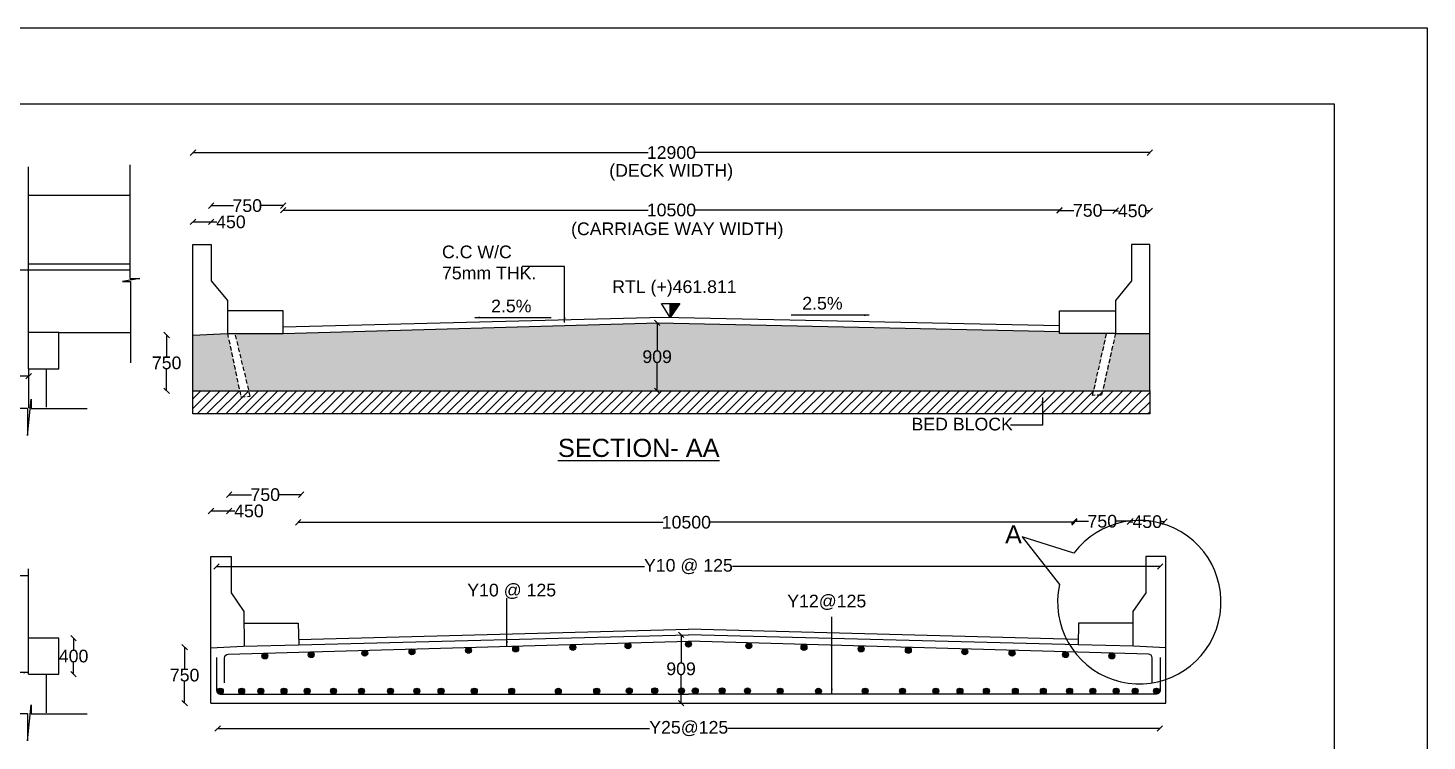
# Model space of a CAD drawing. Header units: millimetres. Extents: x 5124 to 3010519, y 2311 to 45946787.
# Drawn here: x 2963853 to 3002491, y 45927102 to 45946787 of the extents above; entities that cross this region are included whole.
import ezdxf

# ---------------------------------------------------------------- set-up
doc = ezdxf.new("R2010")
doc.units = ezdxf.units.MM
doc.header["$MEASUREMENT"] = 0
doc.linetypes.add('ACAD_ISO10W100', pattern=[18, 12, -3, 0, -3])
for name, color, linetype in [('DIMENSION', 7, 'Continuous'), ('DRAWING', 7, 'Continuous'), ('TEXT', 7, 'Continuous')]:
    doc.layers.add(name, color=color, linetype=linetype)
doc.styles.get("Standard").update_dxf_attribs({"font": 'arial.ttf'})
doc.dimstyles.get("Standard").update_dxf_attribs({"dimtxt": 350, "dimasz": 150, "dimexe": 0.18, "dimexo": 0.0625, "dimgap": 0.09, "dimtad": 0, "dimtih": 1, "dimtoh": 1, "dimdec": 0, "dimzin": 0, "dimdsep": 46, "dimtxsty": 'Standard', "dimblk": 'OBLIQUE', "dimcen": 0.09, "dimse1": 1, "dimse2": 1, "dimadec": 0, "dimazin": 0, "dimtfac": 1, "dimtdec": 0, "dimtofl": 0, "dimtmove": 0, "dimatfit": 3, "dimfxl": 1, "dimtolj": 1, "dimtzin": 0, "dimarcsym": 0})
picture_1 = doc.add_image_def('image1.jpg', size_in_pixel=(4930, 3337))

# ---------------------------------------------------------------- blocks, each defined once
blk = doc.blocks.new('_Oblique')
at = {"color": 0, "linetype": 'ByBlock', "lineweight": -2}
blk.add_line((-0.5, -0.5), (0.5, 0.5), dxfattribs=at)
blk = doc.blocks.new('*D73')
at = {"layer": 'Defpoints', "color": 0}
for p in [(2942602, 45937334), (2963871, 45937334), (2963871, 45937174)]:
    blk.add_point(p, dxfattribs=at)
at = {"layer": 'DIMENSION', "color": 0, "lineweight": -2}
for p, q in [((2942602, 45937174), (2952595, 45937174)), ((2963871, 45937174), (2953878, 45937174))]:
    blk.add_line(p, q, dxfattribs=at)
at = {"layer": 'DIMENSION', "color": 0, "lineweight": -2, "xscale": 150, "yscale": 150, "zscale": 150, "rotation": 180}
blk.add_blockref('_Oblique', (2942602, 45937174), dxfattribs=at)
at = {"layer": 'DIMENSION', "color": 0, "lineweight": -2, "xscale": 150, "yscale": 150, "zscale": 150}
blk.add_blockref('_Oblique', (2963871, 45937174), dxfattribs=at)
at = {"layer": 'DIMENSION', "color": 0, "insert": (2953237, 45937174), "char_height": 350, "attachment_point": 5}
blk.add_mtext('\\A1;10400', dxfattribs=at)
blk = doc.blocks.new('*D74')
at = {"layer": 'Defpoints', "color": 0}
for p in [(2968915, 45941432), (2968411, 45940813), (2968915, 45940813)]:
    blk.add_point(p, dxfattribs=at)
at = {"layer": 'DIMENSION', "color": 0, "lineweight": -2}
for p, q in [((2968411, 45941432), (2968915, 45941432)), ((2968915, 45941432), (2969065, 45941432))]:
    blk.add_line(p, q, dxfattribs=at)
at = {"layer": 'DIMENSION', "color": 0, "lineweight": -2, "xscale": 150, "yscale": 150, "zscale": 150, "rotation": 180}
blk.add_blockref('_Oblique', (2968411, 45941432), dxfattribs=at)
at = {"layer": 'DIMENSION', "color": 0, "lineweight": -2, "xscale": 150, "yscale": 150, "zscale": 150}
blk.add_blockref('_Oblique', (2968915, 45941432), dxfattribs=at)
at = {"layer": 'DIMENSION', "color": 0, "insert": (2969458, 45941432), "char_height": 350, "attachment_point": 5}
blk.add_mtext('\\A1;450', dxfattribs=at)
blk = doc.blocks.new('*D75')
at = {"layer": 'Defpoints', "color": 0}
for p in [(2970904, 45941882), (2968915, 45941432), (2970904, 45941432)]:
    blk.add_point(p, dxfattribs=at)
at = {"layer": 'DIMENSION', "color": 0, "lineweight": -2}
for p, q in [((2968915, 45941882), (2969525, 45941882)), ((2970904, 45941882), (2970294, 45941882))]:
    blk.add_line(p, q, dxfattribs=at)
at = {"layer": 'DIMENSION', "color": 0, "lineweight": -2, "xscale": 150, "yscale": 150, "zscale": 150, "rotation": 180}
blk.add_blockref('_Oblique', (2968915, 45941882), dxfattribs=at)
at = {"layer": 'DIMENSION', "color": 0, "lineweight": -2, "xscale": 150, "yscale": 150, "zscale": 150}
blk.add_blockref('_Oblique', (2970904, 45941882), dxfattribs=at)
at = {"layer": 'DIMENSION', "color": 0, "insert": (2969910, 45941882), "char_height": 350, "attachment_point": 5}
blk.add_mtext('\\A1;750', dxfattribs=at)
blk = doc.blocks.new('*D76')
at = {"layer": 'Defpoints', "color": 0}
for p in [(2970904, 45941882), (2992343, 45941882), (2992343, 45941760)]:
    blk.add_point(p, dxfattribs=at)
at = {"layer": 'DIMENSION', "color": 0, "lineweight": -2}
for p, q in [((2970904, 45941760), (2980982, 45941760)), ((2992343, 45941760), (2982265, 45941760))]:
    blk.add_line(p, q, dxfattribs=at)
at = {"layer": 'DIMENSION', "color": 0, "lineweight": -2, "xscale": 150, "yscale": 150, "zscale": 150, "rotation": 180}
blk.add_blockref('_Oblique', (2970904, 45941760), dxfattribs=at)
at = {"layer": 'DIMENSION', "color": 0, "lineweight": -2, "xscale": 150, "yscale": 150, "zscale": 150}
blk.add_blockref('_Oblique', (2992343, 45941760), dxfattribs=at)
at = {"layer": 'DIMENSION', "color": 0, "insert": (2981624, 45941760), "char_height": 350, "attachment_point": 5}
blk.add_mtext('\\A1;10500', dxfattribs=at)
blk = doc.blocks.new('*D77')
at = {"layer": 'Defpoints', "color": 0}
for p in [(2992343, 45941760), (2993896, 45941760), (2993896, 45941749)]:
    blk.add_point(p, dxfattribs=at)
at = {"layer": 'DIMENSION', "color": 0, "lineweight": -2}
for p, q in [((2992343, 45941749), (2992735, 45941749)), ((2993896, 45941749), (2993504, 45941749))]:
    blk.add_line(p, q, dxfattribs=at)
at = {"layer": 'DIMENSION', "color": 0, "lineweight": -2, "xscale": 150, "yscale": 150, "zscale": 150, "rotation": 180}
blk.add_blockref('_Oblique', (2992343, 45941749), dxfattribs=at)
at = {"layer": 'DIMENSION', "color": 0, "lineweight": -2, "xscale": 150, "yscale": 150, "zscale": 150}
blk.add_blockref('_Oblique', (2993896, 45941749), dxfattribs=at)
at = {"layer": 'DIMENSION', "color": 0, "insert": (2993120, 45941749), "char_height": 350, "attachment_point": 5}
blk.add_mtext('\\A1;750', dxfattribs=at)
blk = doc.blocks.new('*D78')
at = {"layer": 'Defpoints', "color": 0}
for p in [(2993886, 45941739), (2994837, 45941739), (2994837, 45941737)]:
    blk.add_point(p, dxfattribs=at)
at = {"layer": 'DIMENSION', "color": 0, "lineweight": -2}
for p, q in [((2993886, 45941737), (2993968, 45941737)), ((2994837, 45941737), (2994754, 45941737))]:
    blk.add_line(p, q, dxfattribs=at)
at = {"layer": 'DIMENSION', "color": 0, "lineweight": -2, "xscale": 150, "yscale": 150, "zscale": 150, "rotation": 180}
blk.add_blockref('_Oblique', (2993886, 45941737), dxfattribs=at)
at = {"layer": 'DIMENSION', "color": 0, "lineweight": -2, "xscale": 150, "yscale": 150, "zscale": 150}
blk.add_blockref('_Oblique', (2994837, 45941737), dxfattribs=at)
at = {"layer": 'DIMENSION', "color": 0, "insert": (2994361, 45941737), "char_height": 350, "attachment_point": 5}
blk.add_mtext('\\A1;450', dxfattribs=at)
blk = doc.blocks.new('*D79')
at = {"layer": 'Defpoints', "color": 0}
for p in [(2994837, 45943346), (2968411, 45940813), (2994837, 45940813)]:
    blk.add_point(p, dxfattribs=at)
at = {"layer": 'DIMENSION', "color": 0, "lineweight": -2}
for p, q in [((2968411, 45943346), (2980982, 45943346)), ((2994837, 45943346), (2982265, 45943346))]:
    blk.add_line(p, q, dxfattribs=at)
at = {"layer": 'DIMENSION', "color": 0, "lineweight": -2, "xscale": 150, "yscale": 150, "zscale": 150, "rotation": 180}
blk.add_blockref('_Oblique', (2968411, 45943346), dxfattribs=at)
at = {"layer": 'DIMENSION', "color": 0, "lineweight": -2, "xscale": 150, "yscale": 150, "zscale": 150}
blk.add_blockref('_Oblique', (2994837, 45943346), dxfattribs=at)
at = {"layer": 'DIMENSION', "color": 0, "insert": (2981624, 45943346), "char_height": 350, "attachment_point": 5}
blk.add_mtext('\\A1;12900', dxfattribs=at)
blk = doc.blocks.new('*D80')
at = {"layer": 'Defpoints', "color": 0}
for p in [(2981229, 45938649), (2981262, 45938649), (2981271, 45936770)]:
    blk.add_point(p, dxfattribs=at)
at = {"layer": 'DIMENSION', "color": 0, "lineweight": -2}
for p, q in [((2981229, 45938649), (2981229, 45937889)), ((2981229, 45936770), (2981229, 45937531))]:
    blk.add_line(p, q, dxfattribs=at)
at = {"layer": 'DIMENSION', "color": 0, "lineweight": -2, "xscale": 150, "yscale": 150, "zscale": 150}
for p, rotation in [((2981229, 45938649), 90), ((2981229, 45936770), 270)]:
    blk.add_blockref('_Oblique', p, dxfattribs=dict(at, rotation=rotation))
at = {"layer": 'DIMENSION', "color": 0, "insert": (2981229, 45937710), "char_height": 350, "attachment_point": 5}
blk.add_mtext('\\A1;909', dxfattribs=at)
blk = doc.blocks.new('*D81')
at = {"layer": 'Defpoints', "color": 0}
for p in [(2967683, 45938310), (2968411, 45938310), (2968411, 45936770)]:
    blk.add_point(p, dxfattribs=at)
at = {"layer": 'DIMENSION', "color": 0, "lineweight": -2}
for p, q in [((2967683, 45938310), (2967683, 45937719)), ((2967683, 45936770), (2967683, 45937361))]:
    blk.add_line(p, q, dxfattribs=at)
at = {"layer": 'DIMENSION', "color": 0, "lineweight": -2, "xscale": 150, "yscale": 150, "zscale": 150}
for p, rotation in [((2967683, 45938310), 90), ((2967683, 45936770), 270)]:
    blk.add_blockref('_Oblique', p, dxfattribs=dict(at, rotation=rotation))
at = {"layer": 'DIMENSION', "color": 0, "insert": (2967683, 45937540), "char_height": 350, "attachment_point": 5}
blk.add_mtext('\\A1;750', dxfattribs=at)
blk = doc.blocks.new('*D83')
at = {"layer": 'Defpoints', "color": 0}
for p in [(2969412, 45933452), (2968908, 45932832), (2969412, 45932832)]:
    blk.add_point(p, dxfattribs=at)
at = {"layer": 'DIMENSION', "color": 0, "lineweight": -2}
for p, q in [((2968908, 45933452), (2969412, 45933452)), ((2969412, 45933452), (2969562, 45933452))]:
    blk.add_line(p, q, dxfattribs=at)
at = {"layer": 'DIMENSION', "color": 0, "lineweight": -2, "xscale": 150, "yscale": 150, "zscale": 150, "rotation": 180}
blk.add_blockref('_Oblique', (2968908, 45933452), dxfattribs=at)
at = {"layer": 'DIMENSION', "color": 0, "lineweight": -2, "xscale": 150, "yscale": 150, "zscale": 150}
blk.add_blockref('_Oblique', (2969412, 45933452), dxfattribs=at)
at = {"layer": 'DIMENSION', "color": 0, "insert": (2969956, 45933452), "char_height": 350, "attachment_point": 5}
blk.add_mtext('\\A1;450', dxfattribs=at)
blk = doc.blocks.new('*D82')
at = {"layer": 'Defpoints', "color": 0}
for p in [(2971401, 45933902), (2969412, 45933452), (2971401, 45933452)]:
    blk.add_point(p, dxfattribs=at)
at = {"layer": 'DIMENSION', "color": 0, "lineweight": -2}
for p, q in [((2969412, 45933902), (2970022, 45933902)), ((2971401, 45933902), (2970792, 45933902))]:
    blk.add_line(p, q, dxfattribs=at)
at = {"layer": 'DIMENSION', "color": 0, "lineweight": -2, "xscale": 150, "yscale": 150, "zscale": 150, "rotation": 180}
blk.add_blockref('_Oblique', (2969412, 45933902), dxfattribs=at)
at = {"layer": 'DIMENSION', "color": 0, "lineweight": -2, "xscale": 150, "yscale": 150, "zscale": 150}
blk.add_blockref('_Oblique', (2971401, 45933902), dxfattribs=at)
at = {"layer": 'DIMENSION', "color": 0, "insert": (2970407, 45933902), "char_height": 350, "attachment_point": 5}
blk.add_mtext('\\A1;750', dxfattribs=at)
blk = doc.blocks.new('*D84')
at = {"layer": 'Defpoints', "color": 0}
for p in [(2968180, 45929690), (2968908, 45929690), (2968908, 45928149)]:
    blk.add_point(p, dxfattribs=at)
at = {"layer": 'DIMENSION', "color": 0, "lineweight": -2}
for p, q in [((2968180, 45929690), (2968180, 45929098)), ((2968180, 45928149), (2968180, 45928741))]:
    blk.add_line(p, q, dxfattribs=at)
at = {"layer": 'DIMENSION', "color": 0, "lineweight": -2, "xscale": 150, "yscale": 150, "zscale": 150}
for p, rotation in [((2968180, 45929690), 90), ((2968180, 45928149), 270)]:
    blk.add_blockref('_Oblique', p, dxfattribs=dict(at, rotation=rotation))
at = {"layer": 'DIMENSION', "color": 0, "insert": (2968180, 45928919), "char_height": 350, "attachment_point": 5}
blk.add_mtext('\\A1;750', dxfattribs=at)
blk = doc.blocks.new('*D85')
at = {"layer": 'Defpoints', "color": 0}
for p in [(2971317, 45933262), (2992756, 45933262), (2992756, 45933140)]:
    blk.add_point(p, dxfattribs=at)
at = {"layer": 'DIMENSION', "color": 0, "lineweight": -2}
for p, q in [((2971317, 45933140), (2981395, 45933140)), ((2992756, 45933140), (2982678, 45933140))]:
    blk.add_line(p, q, dxfattribs=at)
at = {"layer": 'DIMENSION', "color": 0, "lineweight": -2, "xscale": 150, "yscale": 150, "zscale": 150, "rotation": 180}
blk.add_blockref('_Oblique', (2971317, 45933140), dxfattribs=at)
at = {"layer": 'DIMENSION', "color": 0, "lineweight": -2, "xscale": 150, "yscale": 150, "zscale": 150}
blk.add_blockref('_Oblique', (2992756, 45933140), dxfattribs=at)
at = {"layer": 'DIMENSION', "color": 0, "insert": (2982036, 45933140), "char_height": 350, "attachment_point": 5}
blk.add_mtext('\\A1;10500', dxfattribs=at)
blk = doc.blocks.new('*D86')
at = {"layer": 'Defpoints', "color": 0}
for p in [(2992746, 45933179), (2994299, 45933179), (2994299, 45933168)]:
    blk.add_point(p, dxfattribs=at)
at = {"layer": 'DIMENSION', "color": 0, "lineweight": -2}
for p, q in [((2992746, 45933168), (2993138, 45933168)), ((2994299, 45933168), (2993907, 45933168))]:
    blk.add_line(p, q, dxfattribs=at)
at = {"layer": 'DIMENSION', "color": 0, "lineweight": -2, "xscale": 150, "yscale": 150, "zscale": 150, "rotation": 180}
blk.add_blockref('_Oblique', (2992746, 45933168), dxfattribs=at)
at = {"layer": 'DIMENSION', "color": 0, "lineweight": -2, "xscale": 150, "yscale": 150, "zscale": 150}
blk.add_blockref('_Oblique', (2994299, 45933168), dxfattribs=at)
at = {"layer": 'DIMENSION', "color": 0, "insert": (2993523, 45933168), "char_height": 350, "attachment_point": 5}
blk.add_mtext('\\A1;750', dxfattribs=at)
blk = doc.blocks.new('*D87')
at = {"layer": 'Defpoints', "color": 0}
for p in [(2994289, 45933158), (2995239, 45933158), (2995239, 45933156)]:
    blk.add_point(p, dxfattribs=at)
at = {"layer": 'DIMENSION', "color": 0, "lineweight": -2}
for p, q in [((2994289, 45933156), (2994371, 45933156)), ((2995239, 45933156), (2995157, 45933156))]:
    blk.add_line(p, q, dxfattribs=at)
at = {"layer": 'DIMENSION', "color": 0, "lineweight": -2, "xscale": 150, "yscale": 150, "zscale": 150, "rotation": 180}
blk.add_blockref('_Oblique', (2994289, 45933156), dxfattribs=at)
at = {"layer": 'DIMENSION', "color": 0, "lineweight": -2, "xscale": 150, "yscale": 150, "zscale": 150}
blk.add_blockref('_Oblique', (2995239, 45933156), dxfattribs=at)
at = {"layer": 'DIMENSION', "color": 0, "insert": (2994764, 45933156), "char_height": 350, "attachment_point": 5}
blk.add_mtext('\\A1;450', dxfattribs=at)
blk = doc.blocks.new('*D88')
at = {"layer": 'Defpoints', "color": 0}
for p in [(2995122, 45931917), (2969063, 45929406), (2995122, 45929406)]:
    blk.add_point(p, dxfattribs=at)
at = {"layer": 'DIMENSION', "color": 0, "lineweight": -2}
for p, q in [((2969063, 45931917), (2980876, 45931917)), ((2995122, 45931917), (2983309, 45931917))]:
    blk.add_line(p, q, dxfattribs=at)
at = {"layer": 'DIMENSION', "color": 0, "lineweight": -2, "xscale": 150, "yscale": 150, "zscale": 150, "rotation": 180}
blk.add_blockref('_Oblique', (2969063, 45931917), dxfattribs=at)
at = {"layer": 'DIMENSION', "color": 0, "lineweight": -2, "xscale": 150, "yscale": 150, "zscale": 150}
blk.add_blockref('_Oblique', (2995122, 45931917), dxfattribs=at)
at = {"layer": 'DIMENSION', "color": 0, "insert": (2982093, 45931917), "char_height": 350, "attachment_point": 5}
blk.add_mtext('\\A1;Y10 @ 125', dxfattribs=at)
blk = doc.blocks.new('*D89')
at = {"layer": 'Defpoints', "color": 0}
for p in [(2982093, 45930036), (2981890, 45928149), (2982093, 45928149)]:
    blk.add_point(p, dxfattribs=at)
at = {"layer": 'DIMENSION', "color": 0, "lineweight": -2}
for p, q in [((2981890, 45930036), (2981890, 45929272)), ((2981890, 45928149), (2981890, 45928914))]:
    blk.add_line(p, q, dxfattribs=at)
at = {"layer": 'DIMENSION', "color": 0, "lineweight": -2, "xscale": 150, "yscale": 150, "zscale": 150}
for p, rotation in [((2981890, 45930036), 90), ((2981890, 45928149), 270)]:
    blk.add_blockref('_Oblique', p, dxfattribs=dict(at, rotation=rotation))
at = {"layer": 'DIMENSION', "color": 0, "insert": (2981890, 45929093), "char_height": 350, "attachment_point": 5}
blk.add_mtext('\\A1;909', dxfattribs=at)
blk = doc.blocks.new('*D90')
at = {"layer": 'Defpoints', "color": 0}
for p in [(2995111, 45927445), (2969092, 45927223), (2995111, 45927223)]:
    blk.add_point(p, dxfattribs=at)
at = {"layer": 'DIMENSION', "color": 0, "lineweight": -2}
for p, q in [((2969092, 45927445), (2981021, 45927445)), ((2995111, 45927445), (2983182, 45927445))]:
    blk.add_line(p, q, dxfattribs=at)
at = {"layer": 'DIMENSION', "color": 0, "lineweight": -2, "xscale": 150, "yscale": 150, "zscale": 150, "rotation": 180}
blk.add_blockref('_Oblique', (2969092, 45927445), dxfattribs=at)
at = {"layer": 'DIMENSION', "color": 0, "lineweight": -2, "xscale": 150, "yscale": 150, "zscale": 150}
blk.add_blockref('_Oblique', (2995111, 45927445), dxfattribs=at)
at = {"layer": 'DIMENSION', "color": 0, "insert": (2982102, 45927445), "char_height": 350, "attachment_point": 5}
blk.add_mtext('\\A1;Y25@125', dxfattribs=at)
blk = doc.blocks.new('*D103')
at = {"layer": 'Defpoints', "color": 0}
for p in [(2964706, 45929944), (2965113, 45929944), (2964706, 45928946)]:
    blk.add_point(p, dxfattribs=at)
at = {"layer": 'DIMENSION', "color": 0, "lineweight": -2}
for p, q in [((2965113, 45929944), (2965113, 45929624)), ((2965113, 45928946), (2965113, 45929267))]:
    blk.add_line(p, q, dxfattribs=at)
at = {"layer": 'DIMENSION', "color": 0, "lineweight": -2, "xscale": 150, "yscale": 150, "zscale": 150}
for p, rotation in [((2965113, 45929944), 90), ((2965113, 45928946), 270)]:
    blk.add_blockref('_Oblique', p, dxfattribs=dict(at, rotation=rotation))
at = {"layer": 'DIMENSION', "color": 0, "insert": (2965113, 45929445), "char_height": 350, "attachment_point": 5}
blk.add_mtext('\\A1;400', dxfattribs=at)

msp = doc.modelspace()

# ---------------------------------------------------------------- hatches: boundary and pattern name
at = {"layer": 'DRAWING'}
h = msp.add_hatch(dxfattribs=at)
h.set_pattern_fill('AR-CONC', color=256, style=0)
h.set_pattern_definition([(50, (0, 0), (7.172601826, -0.6275213498), [0.75, -8.25]), (355, (0, 0), (-1.3875133361, 7.521921337), [0.6, -6.6]), (100.4514, (0.598, -0.052), (5.7850938171, 6.8943954206), [0.6374019, -7.01142112]), (46.1842, (0, 2), (10.6724104863, -1.6551901433), [1.125, -12.375]), (96.6356, (0.889, 1.862), (9.3466270555, 9.741178709), [0.95610288, -10.51713]), (351.1842, (0, 2), (9.3466194513, 9.7411860093), [0.9, -9.9]), (21, (1, 1.5), (5.9690705212, -4.02618890665), [0.75, -8.25]), (326, (1, 1.5), (2.4331533192, 7.2515004505), [0.6, -6.6]), (71.4514, (1.4974, 1.1645), (8.4022262858, 3.2253049671), [0.6374019, -7.01142112]), (37.5, (0, 0), (0.12159855317, 3.32893853831), [0, -6.52, 0, -6.7, 0, -6.625]), (7.5, (0, 0), (2.63069537442, 3.94411711882), [0, -3.82, 0, -6.37, 0, -2.525]), (327.5, (-2.23, 0), (5.33822436172, -0.22554871734), [0, -2.5, 0, -7.8, 0, -10.35]), (317.5, (-3.23, 0), (5.83186169342, 1.0010498233), [0, -3.25, 0, -5.18, 0, -7.35])])
h.paths.add_polyline_path([(2993644.4, 45938355.5), (2992343.2, 45938355.5), (2992343.2, 45938403.4), (2981262.1, 45938649.5), (2970904.1, 45938355.5), (2969574, 45938355.5), (2969956.6, 45936770), (2993285.8, 45936770)])
h.paths.add_polyline_path([(2969360.9, 45938355.5), (2968410.7, 45938310.1), (2968410.7, 45936770), (2969699.9, 45936770)])
h.paths.add_polyline_path([(2994836.5, 45938355.5), (2993886.3, 45938355.5), (2993530.8, 45936770), (2994836.5, 45936770)])
h = msp.add_hatch(dxfattribs=at)
h.set_pattern_fill('AR-CONC', color=256, scale=100, style=0)
h.set_pattern_definition([(50, (0, 0), (717.2601826, -62.752135), [75, -825]), (355, (0, 0), (-138.751334, 752.192134), [60, -660]), (100.4514, (59.8, -5.2), (578.509382, 689.439542), [63.74019, -701.142112]), (46.1842, (0, 200), (1067.241049, -165.519014), [112.5, -1237.5]), (96.6356, (88.9, 186.2), (934.662706, 974.11787), [95.610288, -1051.713]), (351.1842, (0, 200), (934.661945, 974.1186), [90, -990]), (21, (100, 150), (596.907052, -402.618891), [75, -825]), (326, (100, 150), (243.315332, 725.150045), [60, -660]), (71.4514, (149.74, 116.45), (840.222629, 322.530497), [63.74019, -701.142112]), (37.5, (0, 0), (12.1598553, 332.8938538), [0, -652, 0, -670, 0, -662.5]), (7.5, (0, 0), (263.0695374, 394.411712), [0, -382, 0, -637, 0, -252.5]), (327.5, (-223, 0), (533.8224362, -22.5548717), [0, -250, 0, -780, 0, -1035]), (317.5, (-323, 0), (583.1861693, 100.1049823), [0, -325, 0, -518, 0, -735])])
h.paths.add_polyline_path([(2993644.4, 45938355.5), (2992343.2, 45938355.5), (2992343.2, 45938403.4), (2981262.1, 45938649.5), (2970904.1, 45938355.5), (2969574, 45938355.5), (2969956.6, 45936770), (2993285.8, 45936770)])
h.paths.add_polyline_path([(2994836.5, 45938355.5), (2993886.3, 45938355.5), (2993530.8, 45936770), (2994836.5, 45936770)])
h.paths.add_polyline_path([(2969360.9, 45938355.5), (2968410.7, 45938310.1), (2968410.7, 45936770), (2969699.9, 45936770)])
h = msp.add_hatch(dxfattribs=at)
h.set_pattern_fill('ANSI31', color=256, scale=1500, style=0)
h.paths.add_polyline_path([(2994836.5, 45936770), (2968410.7, 45936770), (2968410.7, 45936130), (2994836.5, 45936130)])
for points in [[(2977322.2, 45929723.9), (2977317.6, 45929723.8, 0.3979861), (2977240.4, 45929642.1, 1), (2977403.9, 45929642.1, 0.4142136)], [(2978900.5, 45929767.9), (2978896, 45929767.8, 0.3979861), (2978818.7, 45929686.1, 1), (2978982.3, 45929686.1, 0.4142136)], [(2980424.7, 45929810.4), (2980420.2, 45929810.2, 0.3979861), (2980342.9, 45929728.6, 1), (2980506.5, 45929728.6, 0.4142136)], [(2982092.6, 45929856.8), (2982088.1, 45929856.7, 0.3979861), (2982010.9, 45929775.1, 1), (2982174.4, 45929775.1, 0.4142136)], [(2982092.6, 45929856.8), (2982097.2, 45929856.7, -0.3979861), (2982174.4, 45929775.1, -1), (2982010.9, 45929775.1, -0.4142136)], [(2983760.5, 45929810.4), (2983765.1, 45929810.2, -0.3979861), (2983842.3, 45929728.6, -1), (2983678.8, 45929728.6, -0.4142136)], [(2985284.7, 45929767.9), (2985289.3, 45929767.8, -0.3979861), (2985366.5, 45929686.1, -1), (2985203, 45929686.1, -0.4142136)], [(2986863.1, 45929723.9), (2986867.6, 45929723.8, -0.3979861), (2986944.9, 45929642.1, -1), (2986781.3, 45929642.1, -0.4142136)], [(2970396.1, 45929530.9), (2970391.6, 45929530.8, 0.3979861), (2970314.4, 45929449.1, 1), (2970477.9, 45929449.1, 0.4142136)], [(2971675.9, 45929566.6), (2971671.4, 45929566.4, 0.3979861), (2971594.2, 45929484.8, 1), (2971757.7, 45929484.8, 0.4142136)], [(2973154.3, 45929607.8), (2973149.8, 45929607.6, 0.3979861), (2973072.5, 45929526, 1), (2973236.1, 45929526, 0.4142136)], [(2974458.4, 45929644.1), (2974453.9, 45929644, 0.3979861), (2974376.7, 45929562.3, 1), (2974540.2, 45929562.3, 0.4142136)], [(2976019.2, 45929687.6), (2976014.7, 45929687.5, 0.3979861), (2975937.4, 45929605.8, 1), (2976101, 45929605.8, 0.4142136)], [(2988166, 45929687.6), (2988170.6, 45929687.5, -0.3979861), (2988247.8, 45929605.8, -1), (2988084.3, 45929605.8, -0.4142136)], [(2989726.8, 45929644.1), (2989731.4, 45929644, -0.3979861), (2989808.6, 45929562.3, -1), (2989645, 45929562.3, -0.4142136)], [(2991030.9, 45929607.8), (2991035.5, 45929607.6, -0.3979861), (2991112.7, 45929526, -1), (2990949.2, 45929526, -0.4142136)], [(2992509.3, 45929566.6), (2992513.9, 45929566.4, -0.3979861), (2992591.1, 45929484.8, -1), (2992427.5, 45929484.8, -0.4142136)], [(2993707.3, 45929449.1, 1), (2993870.9, 45929449.1, 0.3979861), (2993793.7, 45929530.8), (2993789.1, 45929530.9, 0.4142136)], [(2969165.7, 45928561.8), (2969161.2, 45928561.7, 0.3979861), (2969083.9, 45928480, 1), (2969247.5, 45928480, 0.4142136)], [(2969755, 45928561.8), (2969750.4, 45928561.7, 0.3979861), (2969673.2, 45928480, 1), (2969836.7, 45928480, 0.4142136)], [(2970281.4, 45928561.8), (2970276.8, 45928561.7, 0.3979861), (2970199.6, 45928480, 1), (2970363.2, 45928480, 0.4142136)], [(2970923, 45928561.8), (2970918.5, 45928561.7, 0.3979861), (2970841.3, 45928480, 1), (2971004.8, 45928480, 0.4142136)], [(2971564.7, 45928561.8), (2971560.1, 45928561.7, 0.3979861), (2971482.9, 45928480, 1), (2971646.4, 45928480, 0.4142136)], [(2972289.9, 45928561.8), (2972285.3, 45928561.7, 0.3979861), (2972208.1, 45928480, 1), (2972371.7, 45928480, 0.4142136)], [(2973064.6, 45928561.8), (2973060.1, 45928561.7, 0.3979861), (2972982.9, 45928480, 1), (2973146.4, 45928480, 0.4142136)], [(2973863.2, 45928561.8), (2973858.7, 45928561.7, 0.3979861), (2973781.5, 45928480, 1), (2973945, 45928480, 0.4142136)], [(2974592.4, 45928561.8), (2974587.8, 45928561.7, 0.3979861), (2974510.6, 45928480, 1), (2974674.2, 45928480, 0.4142136)], [(2975261.3, 45928561.8), (2975256.7, 45928561.7, 0.3979861), (2975179.5, 45928480, 1), (2975343.1, 45928480, 0.4142136)], [(2976179.4, 45928561.8), (2976174.8, 45928561.7, 0.3979861), (2976097.6, 45928480, 1), (2976261.2, 45928480, 0.4142136)], [(2977212, 45928561.8), (2977207.5, 45928561.7, 0.3979861), (2977130.3, 45928480, 1), (2977293.8, 45928480, 0.4142136)], [(2978501.2, 45928561.3), (2978496.7, 45928561.2, 0.3979861), (2978419.5, 45928479.5, 1), (2978583, 45928479.5, 0.4142136)], [(2979560.2, 45928561.8), (2979555.6, 45928561.7, 0.3979861), (2979478.4, 45928480, 1), (2979642, 45928480, 0.4142136)], [(2980460.2, 45928568.1), (2980455.6, 45928568, 0.3979861), (2980378.4, 45928486.4, 1), (2980541.9, 45928486.4, 0.4142136)], [(2981162.4, 45928570.8), (2981157.8, 45928570.7, 0.3979861), (2981080.6, 45928489.1, 1), (2981244.1, 45928489.1, 0.4142136)], [(2981902.5, 45928568.1), (2981897.9, 45928568, 0.3979861), (2981820.7, 45928486.4, 1), (2981984.3, 45928486.4, 0.4142136)], [(2982282.8, 45928568.1), (2982287.3, 45928568, -0.3979861), (2982364.5, 45928486.4, -1), (2982201, 45928486.4, -0.4142136)], [(2983022.9, 45928570.8), (2983027.4, 45928570.7, -0.3979861), (2983104.7, 45928489.1, -1), (2982941.1, 45928489.1, -0.4142136)], [(2983725.1, 45928568.1), (2983729.6, 45928568, -0.3979861), (2983806.9, 45928486.4, -1), (2983643.3, 45928486.4, -0.4142136)], [(2984625.1, 45928561.8), (2984629.6, 45928561.7, -0.3979861), (2984706.8, 45928480, -1), (2984543.3, 45928480, -0.4142136)], [(2985684, 45928561.3), (2985688.6, 45928561.2, -0.3979861), (2985765.8, 45928479.5, -1), (2985602.2, 45928479.5, -0.4142136)], [(2986973.2, 45928561.8), (2986977.8, 45928561.7, -0.3979861), (2987055, 45928480, -1), (2986891.4, 45928480, -0.4142136)], [(2988005.8, 45928561.8), (2988010.4, 45928561.7, -0.3979861), (2988087.6, 45928480, -1), (2987924.1, 45928480, -0.4142136)], [(2988924, 45928561.8), (2988928.5, 45928561.7, -0.3979861), (2989005.7, 45928480, -1), (2988842.2, 45928480, -0.4142136)], [(2989592.9, 45928561.8), (2989597.4, 45928561.7, -0.3979861), (2989674.6, 45928480, -1), (2989511.1, 45928480, -0.4142136)], [(2990322, 45928561.8), (2990326.6, 45928561.7, -0.3979861), (2990403.8, 45928480, -1), (2990240.2, 45928480, -0.4142136)], [(2991120.6, 45928561.8), (2991125.2, 45928561.7, -0.3979861), (2991202.4, 45928480, -1), (2991038.8, 45928480, -0.4142136)], [(2991895.4, 45928561.8), (2991899.9, 45928561.7, -0.3979861), (2991977.1, 45928480, -1), (2991813.6, 45928480, -0.4142136)], [(2992620.6, 45928561.8), (2992625.1, 45928561.7, -0.3979861), (2992702.4, 45928480, -1), (2992538.8, 45928480, -0.4142136)], [(2993262.2, 45928561.8), (2993266.8, 45928561.7, -0.3979861), (2993344, 45928480, -1), (2993180.4, 45928480, -0.4142136)], [(2993903.9, 45928561.8), (2993908.4, 45928561.7, -0.3979861), (2993985.6, 45928480, -1), (2993822.1, 45928480, -0.4142136)], [(2994430.3, 45928561.8), (2994434.8, 45928561.7, -0.3979861), (2994512.1, 45928480, -1), (2994348.5, 45928480, -0.4142136)], [(2995019.5, 45928561.8), (2995024.1, 45928561.7, -0.3979861), (2995101.3, 45928480, -1), (2994937.8, 45928480, -0.4142136)]]:
    msp.add_hatch(color=256, dxfattribs=at).paths.add_polyline_path(points)
at = {"layer": 'TEXT'}
msp.add_hatch(color=256, dxfattribs=at).paths.add_polyline_path([(2981855.5, 45939183.6), (2981587, 45939183.6), (2981587, 45938792.4)])

# ---------------------------------------------------------------- linework, layer by layer
at = {"layer": 'Defpoints'}
msp.add_lwpolyline([(2938260.1, 45944690.4), (2999929.3, 45944690.4), (2999929.3, 45901581.6), (2938260.1, 45901581.6)], close=True, dxfattribs=at)
at = {"layer": 'DIMENSION'}
for points in [[(2968410.7, 45940812.9), (2968915.2, 45940812.9)], [(2963871, 45937380.1), (2963871, 45936297.9)]]:
    msp.add_lwpolyline(points, dxfattribs=at)
at = {"layer": 'DRAWING'}
for points in [[(2963871, 45942170.9), (2963871, 45942953.3)], [(2966670.4, 45943009.9), (2966670.4, 45939874.2), (2966942.1, 45939874.2), (2966459.5, 45939791.2), (2966685.8, 45939791.2), (2966685.8, 45937545.2)], [(2963871, 45937380.1), (2963871, 45942170.9), (2966670.4, 45942170.9)], [(2968410.7, 45936770), (2968410.7, 45940812.9), (2968915.2, 45940812.9), (2968915.2, 45939802.6), (2969360.9, 45939263.1), (2969360.9, 45938355.5), (2970904.1, 45938355.5), (2970904.1, 45938979.3), (2969360.9, 45938979.3)], [(2994836.5, 45936770), (2994836.5, 45940812.9), (2994332.1, 45940812.9), (2994332.1, 45939802.6), (2993886.3, 45939263.1), (2993886.3, 45938355.5), (2992343.2, 45938355.5), (2992343.2, 45938979.3), (2993886.3, 45938979.3)], [(2963871, 45940277.3), (2966670.4, 45940277.3)], [(2939770.7, 45940106.9), (2966681.7, 45940106.9)], [(2968410.7, 45938310.1), (2969360.9, 45938355.5), (2970904.1, 45938355.5), (2981262.1, 45938649.5), (2992343.2, 45938403.4)], [(2992343.2, 45938563.1), (2981382.9, 45938796.7), (2970904.1, 45938527.9)], [(2963871, 45937380.1), (2964705.8, 45937380.1), (2964705.8, 45938378.1), (2963871, 45938378.1)], [(2964705.8, 45938378.1), (2966685.8, 45938378.1)], [(2993886.3, 45938355.5), (2994836.5, 45938355.5)], [(2964360.2, 45937380.1), (2964360.2, 45936314.1)], [(2962899.5, 45936293.7), (2963843.9, 45936293.7), (2963843.9, 45935540.5), (2963940.7, 45936538.3), (2963940.7, 45936281.1), (2965487.6, 45936281.1)], [(2992739, 45932287.5), (2991313.4, 45932738.1), (2992341.9, 45931421.5)], [(2968907.9, 45929674.2), (2968907.9, 45932192.6), (2969460.8, 45932192.6), (2969460.8, 45931193.9), (2969818.8, 45930676.1), (2969821.9, 45929721.2)], [(2995277.3, 45929674.2), (2995277.3, 45932192.6), (2994724.4, 45932192.6), (2994724.4, 45931193.9), (2994366.4, 45930676.1), (2994363.3, 45929721.2)], [(2942606.3, 45931673.2), (2963871, 45931673.2)], [(2963871, 45928946.4), (2963871, 45931855.1)], [(2969819.9, 45930359.1), (2971316.9, 45930359.1), (2971332.5, 45929757)], [(2971328.7, 45929902.7), (2982092.6, 45930188)], [(2992856.5, 45929902.7), (2982092.6, 45930188)], [(2994365.4, 45930359.1), (2992868.4, 45930359.1), (2992852.7, 45929757)], [(2963871, 45928946.4), (2964705.8, 45928946.4), (2964705.8, 45929944.4), (2963871, 45929944.4)], [(2968907.9, 45928149.4), (2968907.9, 45929674.2), (2969799.2, 45929720.7), (2971329.9, 45929756.9), (2982092.6, 45930036.3)], [(2995277.3, 45928149.4), (2995277.3, 45929674.2), (2994386.1, 45929720.7), (2992855.4, 45929756.9), (2982092.6, 45930036.3)], [(2964360.2, 45928946.4), (2964360.2, 45927880.4)], [(2962899.5, 45927860), (2963843.9, 45927860), (2963843.9, 45927106.8), (2963940.7, 45928104.6), (2963940.7, 45927847.4), (2965487.6, 45927847.4)], [(2968907.9, 45928149.4), (2995277.3, 45928149.4)], [(2982092.6, 45928149.4), (2995277.3, 45928149.4)]]:
    msp.add_lwpolyline(points, dxfattribs=at)
at = {"layer": 'DRAWING', "linetype": 'ACAD_ISO10W100', "ltscale": 10}
for points in [[(2969360.9, 45938355.5), (2969735.4, 45936603.9), (2969993.3, 45936618), (2969574, 45938355.5)], [(2993886.3, 45938355.5), (2993504.4, 45936652.5), (2993257.1, 45936643.2), (2993644.4, 45938355.5)]]:
    msp.add_lwpolyline(points, dxfattribs=at)
at = {"layer": 'DRAWING'}
msp.add_lwpolyline([(2968410.7, 45936770), (2994836.5, 45936770), (2994836.5, 45936130), (2968410.7, 45936130)], close=True, dxfattribs=at)
for points in [[(2969283.9, 45928706.7), (2969283.9, 45929399.8, -0.4060769), (2969383.9, 45929502.7), (2982092.6, 45929856.8)], [(2994901.4, 45928706.7), (2994901.4, 45929399.8, 0.4060769), (2994801.3, 45929502.7), (2982092.6, 45929856.8)], [(2969062.8, 45929406.3), (2969062.8, 45928501.1, 0.4142136), (2969165.7, 45928398.2), (2982092.6, 45928398.2)], [(2995122.4, 45929406.3), (2995122.4, 45928501.1, -0.4142136), (2995019.5, 45928398.2), (2982092.6, 45928398.2)]]:
    msp.add_lwpolyline(points, format="xyb", dxfattribs=at)
for centre in [(2977322.2, 45929642.1), (2978900.5, 45929686.1), (2980424.7, 45929728.6), (2982092.6, 45929775.1), (2982092.6, 45929775.1), (2983760.5, 45929728.6), (2985284.7, 45929686.1), (2986863.1, 45929642.1), (2970396.1, 45929449.1), (2971675.9, 45929484.8), (2973154.3, 45929526), (2974458.4, 45929562.3), (2976019.2, 45929605.8), (2988166, 45929605.8), (2989726.8, 45929562.3), (2991030.9, 45929526), (2992509.3, 45929484.8), (2993789.1, 45929449.1), (2969165.7, 45928480), (2969755, 45928480), (2970281.4, 45928480), (2970923, 45928480), (2971564.7, 45928480), (2972289.9, 45928480), (2973064.6, 45928480), (2973863.2, 45928480), (2974592.4, 45928480), (2975261.3, 45928480), (2976179.4, 45928480), (2977212, 45928480), (2978501.2, 45928479.5), (2979560.2, 45928480), (2980460.2, 45928486.4), (2981162.4, 45928489.1), (2981902.5, 45928486.4), (2982282.8, 45928486.4), (2983022.9, 45928489.1), (2983725.1, 45928486.4), (2984625.1, 45928480), (2985684, 45928479.5), (2986973.2, 45928480), (2988005.8, 45928480), (2988924, 45928480), (2989592.9, 45928480), (2990322, 45928480), (2991120.6, 45928480), (2991895.4, 45928480), (2992620.6, 45928480), (2993262.2, 45928480), (2993903.9, 45928480), (2994430.3, 45928480), (2995019.5, 45928480)]:
    msp.add_circle(centre, 81.8, dxfattribs=at)
msp.add_arc((2994545.4, 45930935), 2256.6, 167.54933, 143.17684, dxfattribs=at)
at = {"layer": 'TEXT'}
for points in [[(2981587, 45938792.4), (2981351, 45939183.6), (2981855.5, 45939183.6), (2981587, 45938792.4)], [(2981587, 45938792.4), (2981587, 45939183.6)]]:
    msp.add_lwpolyline(points, dxfattribs=at)

# ---------------------------------------------------------------- texts
at = {"layer": 'TEXT', "attachment_point": 1}
for s, insert, char_height, width in [('(DECK WIDTH)', (2979905.7, 45943029.8), 350, 4976.913), ('(CARRIAGE WAY WIDTH)', (2978851.7, 45941417.7), 350, 9637.968), ('C.C W/C \\P75mm THK.', (2975287.1, 45940780.4), 350, 2569.053), ('RTL (+)461.811', (2979987.3, 45939820.1), 350, 3351.897), ('2.5%', (2976643.9, 45939286.4), 350, 1087.641), ('2.5%', (2985237.3, 45939363.3), 350, 1087.641), ('BED BLOCK', (2988254.9, 45936025.9), 350, 3308.528), ('{\\LSECTION- AA}', (2978490.1, 45935444.4), 500, 5274.982), ('A', (2990837.8, 45933054.8), 500, 2269.175), ('Y10 @ 125', (2975986, 45931443.8), 350, 2554.451), ('Y12@125', (2984822.9, 45931140.9), 350, 2269.175)]:
    msp.add_mtext(s, dxfattribs=dict(at, insert=insert, char_height=char_height, width=width))

# ---------------------------------------------------------------- dimensions: what is measured, and where the dimension line sits
at = {"layer": 'DIMENSION'}
for base, p1, p2, text, picture, middle in [((2994836.5, 45943346.1), (2968410.7, 45940812.9), (2994836.5, 45940812.9), '12900', '*D79', (2981623.6, 45943346.1)), ((2970904.1, 45941882.3), (2968915.2, 45941432.3), (2970904.1, 45941432.3), '750', '*D75', (2969909.6, 45941882.3)), ((2992343.2, 45941760.3), (2970904.1, 45941882.3), (2992343.2, 45941882.3), '10500', '*D76', (2981623.6, 45941760.3)), ((2993896.4, 45941749.4), (2992343.2, 45941760.3), (2993896.4, 45941760.3), '750', '*D77', (2993119.8, 45941749.4)), ((2994836.5, 45941736.9), (2993885.9, 45941739), (2994836.5, 45941739), '450', '*D78', (2994361.2, 45941736.9)), ((2968915.2, 45941432.3), (2968410.7, 45940812.9), (2968915.2, 45940812.9), '450', '*D74', (2969458.4, 45941432.3)), ((2963871, 45937174.1), (2942602.3, 45937333.5), (2963871, 45937333.5), '10400', '*D73', (2953236.7, 45937174.1)), ((2971401.3, 45933901.7), (2969412.4, 45933451.7), (2971401.3, 45933451.7), '750', '*D82', (2970406.8, 45933901.7)), ((2969412.4, 45933451.7), (2968907.9, 45932832.3), (2969412.4, 45932832.3), '450', '*D83', (2969955.5, 45933451.7)), ((2992755.9, 45933140.2), (2971316.9, 45933262.1), (2992755.9, 45933262.1), '10500', '*D85', (2982036.4, 45933140.2)), ((2994299.3, 45933168.1), (2992746.1, 45933179), (2994299.3, 45933179), '750', '*D86', (2993522.7, 45933168.1)), ((2995239.5, 45933155.6), (2994288.9, 45933157.6), (2995239.5, 45933157.6), '450', '*D87', (2994764.2, 45933155.6)), ((2995122.4, 45931917), (2969062.8, 45929406.3), (2995122.4, 45929406.3), 'Y10 @ 125', '*D88', (2982092.6, 45931917)), ((2995110.6, 45927444.7), (2969092.4, 45927223.2), (2995110.6, 45927223.2), 'Y25@125', '*D90', (2982101.5, 45927444.7))]:
    dim = msp.add_linear_dim(base=base, p1=p1, p2=p2, text=text, dimstyle='Standard', dxfattribs=at)
    dim.commit()
    dim.dimension.update_dxf_attribs({"geometry": picture, "text_midpoint": middle})
for base, p1, p2, text, picture, middle in [((2981229.5, 45938649.5), (2981271.5, 45936770), (2981262.1, 45938649.5), '909', '*D80', (2981229.5, 45937709.7)), ((2967683, 45938310.1), (2968410.7, 45936770), (2968410.7, 45938310.1), '750', '*D81', (2967683, 45937540.1)), ((2981889.6, 45928149.4), (2982092.6, 45930036.3), (2982092.6, 45928149.4), '909', '*D89', (2981889.6, 45929092.8)), ((2965113.3, 45929944.4), (2964705.8, 45928946.4), (2964705.8, 45929944.4), '400', '*D103', (2965113.3, 45929445.4)), ((2968180.1, 45929689.5), (2968907.9, 45928149.4), (2968907.9, 45929689.5), '750', '*D84', (2968180.1, 45928919.5))]:
    dim = msp.add_linear_dim(base=base, p1=p1, p2=p2, angle=90, text=text, dimstyle='Standard', dxfattribs=at)
    dim.commit()
    dim.dimension.update_dxf_attribs({"geometry": picture, "text_midpoint": middle})

# ---------------------------------------------------------------- pictures from other files: only their frames are drawn
at = {"layer": 'Defpoints'}
image = msp.add_image(picture_1, insert=(2932939, 45899708.5), size_in_units=(69552.4, 47078.3), dxfattribs=dict(at, fade=30))
image.dxf.flags = 7

# ---------------------------------------------------------------- leaders
at = {"layer": 'DIMENSION'}
for points in [[(2977081.1, 45929717.2), (2977081.1, 45931046.4)], [(2986056, 45928398.2), (2986056, 45930533.3)]]:
    msp.add_leader(points, dimstyle='Standard', override={"dimgap": 0.09, "dimtad": 0}, dxfattribs=at)
at = {"layer": 'DRAWING'}
msp.add_leader([(2963871, 45928991.7), (2963037.8, 45928991.7)], dimstyle='Standard', override={"dimgap": 0.09, "dimtad": 0}, dxfattribs=at)
at = {"layer": 'TEXT'}
for points in [[(2978674, 45938658.7), (2978674, 45940202.7), (2977499.6, 45940202.7)], [(2976190.9, 45938794.2), (2978299.7, 45938794.2)], [(2987089.1, 45938857.2), (2984935, 45938857.2)], [(2991869.1, 45936581.4), (2991869.1, 45935824.4), (2990985.5, 45935824.4)]]:
    msp.add_leader(points, dimstyle='Standard', override={"dimgap": 0.09, "dimtad": 0}, dxfattribs=at)

doc.saveas('drawing.dxf')
